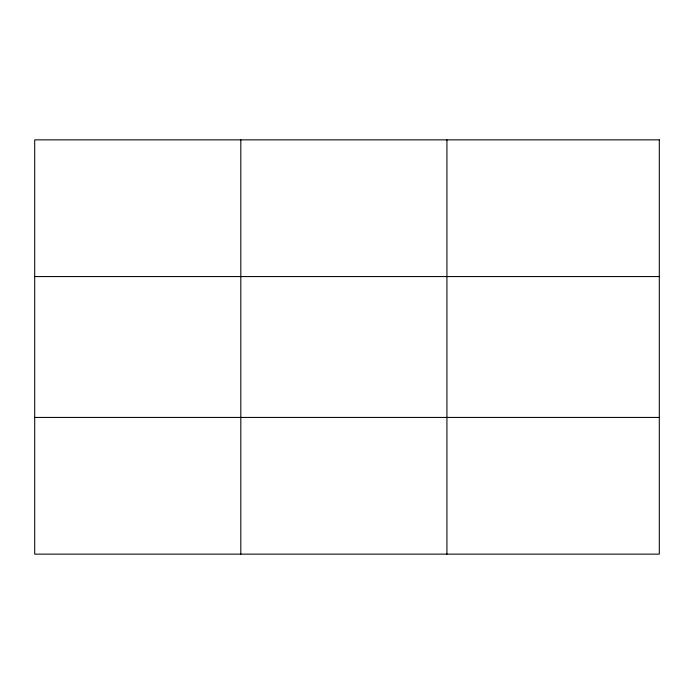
<?xml version="1.0" encoding="UTF-8"?>
<svg xmlns="http://www.w3.org/2000/svg" width="694" height="694" viewBox="0 0 694 694"><rect width="100%" height="100%" fill="white"/><g stroke="black" fill="none" stroke-linecap="round" stroke-linejoin="round"><path stroke-width="1.04" d="M240.818 554.142L240.818 139.858M446.936 554.142L446.936 139.858M34.7 276.568L659.3 276.568M34.7 417.432L659.3 417.432M659.3 139.858L659.3 554.142L34.7 554.142L34.7 139.858L659.3 139.858"/></g></svg>
